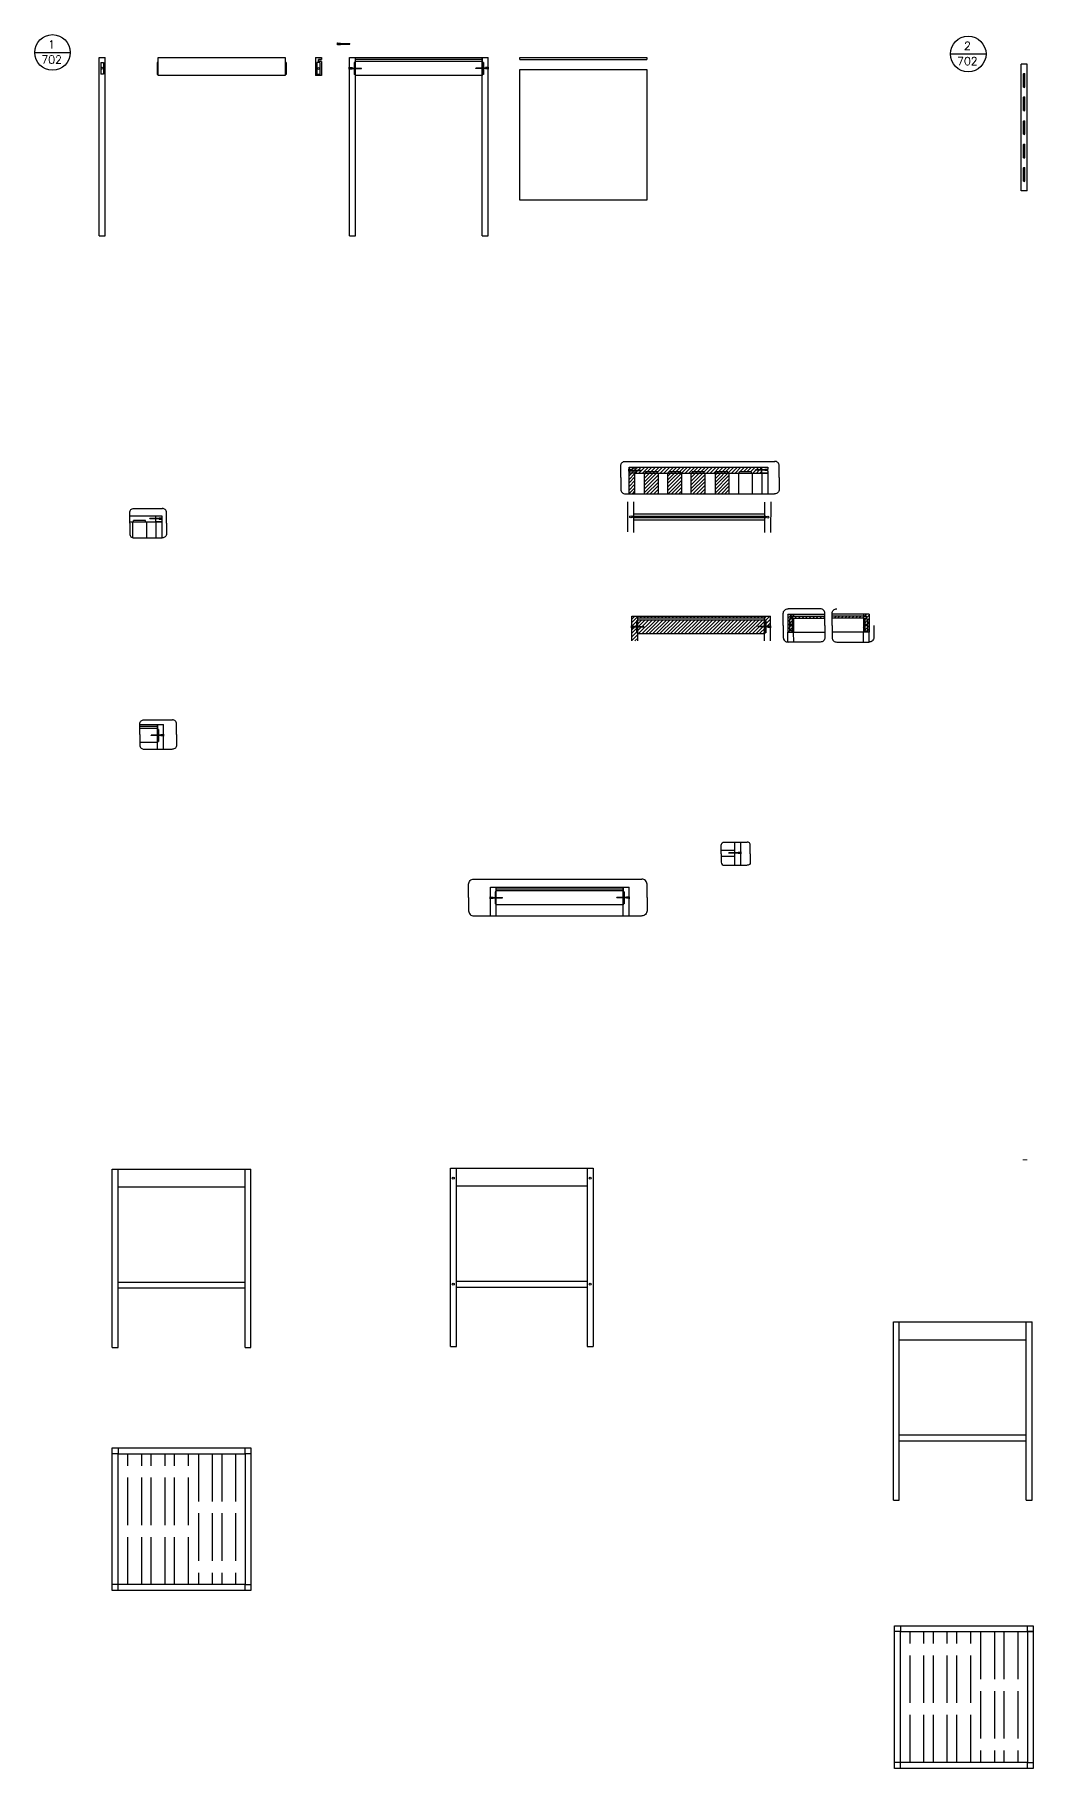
# Model space of a CAD drawing. Header units: millimetres. Extents: x -863 to 1110, y -422 to 583.
# Drawn here: x 130.8 to 382.7, y 144.1 to 581.5 of the extents above; entities that cross this region are included whole.
import ezdxf
from ezdxf.enums import TextEntityAlignment as Align

# ---------------------------------------------------------------- set-up
doc = ezdxf.new("R2010")
doc.units = ezdxf.units.MM
doc.linetypes.add('ACAD_ISO02W100', pattern=[15, 12, -3])
doc.layers.get('0').update_dxf_attribs({"color": 51})
for name, color, linetype in [('campitura viti', 31, 'Continuous'), ('Dettagli', 252, 'Continuous'), ('Linee da tratteggiare', 9, 'ACAD_ISO02W100'), ('Simboli', 10, 'Continuous'), ('Simbolo zoom', 140, 'Continuous'), ('Tratteggi', 252, 'Continuous')]:
    doc.layers.add(name, color=color, linetype=linetype)
doc.layers.add('Da nascondere', color=11, linetype='Continuous', plot=False)
doc.styles.add('E-ROMANS', font='romans.shx', dxfattribs={"width": 0.8})
pattern_1 = [(45, (-24.23815, 27.28926), (-0.4490128, 0.4490128), [])]
pattern_2 = [(0, (0, 0), (0, 6.985), [5.08, -1.905]), (90, (0, 0), (-6.985, 4e-16), [5.08, -1.905])]

msp = doc.modelspace()

# ---------------------------------------------------------------- hatches: boundary and pattern name
at = {"layer": 'campitura viti', "ltscale": 0.2}
h = msp.add_hatch(dxfattribs=at)
h.set_pattern_fill('ANGLE', color=256)
h.set_pattern_definition(pattern_2)
h.paths.add_polyline_path([(280.82, 471.87), (280.67, 471.87), (280.67, 471.37), (280.82, 471.37)])
h.paths.add_polyline_path([(281.42, 471.77), (280.82, 471.77), (280.82, 471.47), (281.42, 471.47)])
h.paths.add_polyline_path([(283.82, 471.67), (281.42, 471.72), (281.42, 471.52), (283.82, 471.57)])
h = msp.add_hatch(dxfattribs=at)
h.set_pattern_fill('ANGLE', color=256)
h.set_pattern_definition(pattern_2)
h.paths.add_polyline_path([(281.42, 471.77), (280.82, 471.77), (280.82, 471.47), (281.42, 471.47)])
h.paths.add_polyline_path([(280.82, 471.87), (280.67, 471.87), (280.67, 471.37), (280.82, 471.37)])
h.paths.add_polyline_path([(283.82, 471.67), (281.42, 471.72), (281.42, 471.52), (283.82, 471.57)])
h = msp.add_hatch(color=256, dxfattribs=at)
h.dxf.hatch_style = 1
h.paths.add_polyline_path([(315.63, 471.83), (315.03, 471.83), (315.03, 471.53), (315.63, 471.53)])
h.paths.add_polyline_path([(315.78, 471.93), (315.63, 471.93), (315.63, 471.43), (315.78, 471.43)])
h.paths.add_polyline_path([(315.03, 471.79), (312.63, 471.73), (312.63, 471.63), (315.03, 471.58)])
h = msp.add_hatch(dxfattribs=at)
h.set_pattern_fill('ANGLE', color=256)
h.set_pattern_definition(pattern_2)
h.paths.add_polyline_path([(280.9, 459.86, 1), (281.4, 459.86, 1)])
h = msp.add_hatch(color=256, dxfattribs=at)
h.dxf.hatch_style = 1
h.paths.add_polyline_path([(281.49, 432.38), (281.34, 432.38), (281.34, 431.88), (281.49, 431.88)])
h.paths.add_polyline_path([(282.09, 432.28), (281.49, 432.28), (281.49, 431.98), (282.09, 431.98)])
h.paths.add_polyline_path([(284.49, 432.18), (282.09, 432.23), (282.09, 432.03), (284.49, 432.08)])
h.paths.add_polyline_path([(316.33, 432.28), (315.73, 432.28), (315.73, 431.98), (316.33, 431.98)])
h.paths.add_polyline_path([(316.48, 432.38), (316.33, 432.38), (316.33, 431.88), (316.48, 431.88)])
h.paths.add_polyline_path([(315.73, 432.23), (313.33, 432.18), (313.33, 432.08), (315.73, 432.03)])
h = msp.add_hatch(dxfattribs=at)
h.set_pattern_fill('ANGLE', color=256)
h.set_pattern_definition(pattern_2)
h.paths.add_polyline_path([(321.31, 432.57, 1), (321.81, 432.57, 1)])
h = msp.add_hatch(dxfattribs=at)
h.set_pattern_fill('ANGLE', color=256)
h.set_pattern_definition(pattern_2)
h.paths.add_polyline_path([(340.3, 432.57, 1), (340.8, 432.57, 1)])
at = {"layer": 'campitura viti'}
h = msp.add_hatch(color=256, dxfattribs=at)
h.dxf.hatch_style = 1
h.paths.add_polyline_path([(381.25, 297.75), (380.02, 297.75), (380.02, 297.45), (381.25, 297.45)])
at = {"layer": 'Tratteggi', "ltscale": 0.2}
h = msp.add_hatch(dxfattribs=at)
h.set_pattern_fill('ANSI31', color=256, scale=0.2)
h.paths.add_polyline_path([(282.23, 470.91), (280.73, 470.91), (280.73, 465.68), (282.23, 465.68)])
h.paths.add_polyline_path([(282.23, 471.54), (281.42, 471.52), (281.42, 471.47), (280.82, 471.47), (280.82, 471.37), (280.73, 471.37), (280.73, 470.91), (282.23, 470.91)])
h.paths.add_polyline_path([(314.23, 472.41), (282.23, 472.41), (282.23, 471.71), (283.82, 471.67), (283.82, 471.57), (282.23, 471.54), (282.23, 470.91), (284.9, 470.91), (284.9, 471.21), (287.9, 471.21), (287.9, 470.91), (290.8, 470.91), (290.8, 471.21), (293.8, 471.21), (293.8, 470.91), (296.67, 470.91), (296.67, 471.21), (299.67, 471.21), (299.67, 470.91), (302.65, 470.91), (302.65, 471.21), (305.65, 471.21), (305.65, 470.91), (308.6, 470.91), (308.6, 471.21), (311.6, 471.21), (311.6, 470.91), (314.23, 470.91), (314.23, 471.6), (312.63, 471.63), (312.63, 471.73), (314.23, 471.77)])
h.paths.add_polyline_path([(288.13, 470.91), (284.63, 470.91), (284.63, 465.68), (288.13, 465.68)])
h.paths.add_polyline_path([(287.9, 471.21), (284.9, 471.21), (284.9, 470.91), (287.9, 470.91)], flags=17)
h.paths.add_polyline_path([(293.8, 471.21), (290.8, 471.21), (290.8, 470.91), (293.8, 470.91)], flags=17)
h.paths.add_polyline_path([(294.03, 470.91), (290.53, 470.91), (290.53, 465.68), (294.03, 465.68)])
h.paths.add_polyline_path([(299.93, 470.91), (299.67, 470.91), (296.43, 470.91), (296.43, 465.68), (299.93, 465.68)])
h.paths.add_polyline_path([(299.67, 471.21), (296.67, 471.21), (296.67, 470.91), (299.67, 470.91)], flags=17)
h.paths.add_polyline_path([(305.93, 470.91), (302.43, 470.91), (302.43, 465.68), (305.93, 465.68)])
h.paths.add_polyline_path([(305.65, 471.21), (302.65, 471.21), (302.65, 470.91), (305.65, 470.91)], flags=17)
h = msp.add_hatch(dxfattribs=at)
h.set_pattern_fill('ANSI31', color=256, scale=0.2)
h.paths.add_polyline_path([(282.23, 472.41), (280.73, 472.41), (280.73, 471.87), (280.82, 471.87), (280.82, 471.77), (281.42, 471.77), (281.42, 471.72), (282.23, 471.71)])
h = msp.add_hatch(dxfattribs=at)
h.set_pattern_fill('ANSI31', color=256, scale=0.2)
h.paths.add_polyline_path([(315.23, 460.04), (314.93, 460.04), (281.94, 460.04), (281.64, 460.04), (281.64, 459.67), (281.93, 459.67), (314.93, 459.67), (315.23, 459.67)])
h = msp.add_hatch(dxfattribs=at)
h.set_pattern_fill('ANSI31', color=256, scale=0.2)
h.paths.add_polyline_path([(314.91, 433.83), (282.91, 433.83), (282.91, 432.22), (284.49, 432.18), (284.49, 432.08), (282.91, 432.05), (282.91, 430.33), (314.91, 430.33), (314.91, 432.04), (313.33, 432.08), (313.33, 432.18), (314.91, 432.21)])
h.paths.add_polyline_path([(282.61, 433.58), (282.91, 433.58), (282.91, 433.83), (282.91, 434.83), (281.41, 434.83), (281.41, 432.38), (281.49, 432.38), (281.49, 432.28), (282.09, 432.28), (282.09, 432.23), (282.61, 432.22)])
h.paths.add_polyline_path([(282.61, 432.04), (282.09, 432.03), (282.09, 431.98), (281.49, 431.98), (281.49, 431.88), (281.41, 431.88), (281.4, 428.58), (282.91, 428.58), (282.91, 430.58), (282.61, 430.58)])
h.paths.add_polyline_path([(282.91, 432.05), (282.61, 432.04), (282.61, 430.58), (282.91, 430.58)])
h.paths.add_polyline_path([(282.91, 433.58), (282.61, 433.58), (282.61, 432.22), (282.91, 432.22)])
h.paths.add_polyline_path([(314.91, 434.83), (282.91, 434.83), (282.91, 434.33), (314.91, 434.33)])
h.paths.add_polyline_path([(315.21, 433.58), (314.91, 433.58), (314.91, 432.21), (315.21, 432.22)])
h.paths.add_polyline_path([(316.41, 434.83), (314.91, 434.83), (314.91, 434.33), (314.91, 433.58), (315.21, 433.58), (315.21, 432.22), (315.73, 432.23), (315.73, 432.28), (316.33, 432.28), (316.33, 432.38), (316.33, 432.38), (316.33, 432.38), (316.41, 432.38)])
h.paths.add_polyline_path([(315.21, 432.04), (314.91, 432.04), (314.91, 430.58), (315.21, 430.58)])
h = msp.add_hatch(dxfattribs=at)
h.set_pattern_fill('ANSI31', color=256, scale=0.2)
h.set_pattern_definition(pattern_1)
h.paths.add_polyline_path([(330.16, 434.27), (330.16, 434.77), (322.26, 434.77), (321.51, 434.77), (321.51, 434.27), (322.26, 434.27)])
edge = h.paths.add_edge_path()
edge.add_arc((321.56, 432.57), 0.25, 0, 360)
h.paths.add_polyline_path([(322.26, 434.27), (321.51, 434.27), (321.51, 434.77), (322.26, 434.77), (322.26, 435.27), (320.76, 435.27), (320.76, 430.78), (322.26, 430.78)])
h = msp.add_hatch(dxfattribs=at)
h.set_pattern_fill('ANSI31', color=256, scale=0.2)
h.set_pattern_definition(pattern_1)
h.paths.add_polyline_path([(331.95, 434.27), (331.95, 434.77), (339.85, 434.77), (340.6, 434.77), (340.6, 434.27), (339.85, 434.27)])
edge = h.paths.add_edge_path()
edge.add_arc((340.55, 432.57), 0.25, 180, 540, ccw=False)
h.paths.add_polyline_path([(339.85, 434.27), (340.6, 434.27), (340.6, 434.77), (339.85, 434.77), (339.85, 435.27), (341.35, 435.27), (341.35, 430.78), (339.85, 430.78)])

# ---------------------------------------------------------------- linework, layer by layer
for p, q in [((207.16, 578.98), (207.16, 579.48)), ((207.16, 579.48), (207.31, 579.48)), ((207.31, 578.98), (207.16, 578.98)), ((207.31, 579.48), (207.31, 578.98)), ((207.31, 579.38), (207.91, 579.38)), ((207.31, 579.08), (207.91, 579.08)), ((207.91, 579.38), (207.91, 579.08)), ((207.91, 579.34), (210.31, 579.28)), ((207.91, 579.13), (210.31, 579.18)), ((210.31, 579.18), (210.31, 579.28)), ((147.08, 530.77), (147.08, 575.77)), ((147.08, 575.77), (148.58, 575.77)), ((147.45, 574.53), (147.45, 571.53)), ((147.45, 574.52), (148.17, 574.52)), ((148.17, 574.53), (148.17, 571.53)), ((148.58, 530.77), (148.58, 575.77)), ((161.96, 574.52), (161.66, 574.52)), ((161.66, 574.52), (161.66, 571.52)), ((161.96, 571.27), (161.96, 575.77)), ((161.96, 575.77), (193.96, 575.77)), ((193.96, 575.77), (193.96, 571.27)), ((194.26, 574.52), (193.96, 574.52)), ((194.26, 574.52), (194.26, 571.52)), ((201.61, 575.77), (203.11, 575.77)), ((201.61, 575.77), (201.61, 571.27)), ((202.74, 574.52), (202.01, 574.52)), ((202.01, 574.52), (202.01, 571.52)), ((202.36, 575.27), (203.11, 575.27)), ((202.36, 574.77), (202.36, 575.27)), ((203.11, 575.27), (202.36, 575.27)), ((203.11, 574.77), (202.36, 574.77)), ((202.74, 574.52), (202.74, 571.52)), ((203.11, 575.77), (203.11, 575.27)), ((203.11, 574.77), (203.11, 571.27)), ((210.13, 573.32), (210.28, 573.32)), ((210.13, 572.82), (210.13, 573.32)), ((210.2, 530.77), (210.2, 575.77)), ((210.2, 575.77), (211.7, 575.77)), ((210.28, 573.32), (210.28, 572.82)), ((210.28, 573.22), (210.88, 573.22)), ((210.88, 573.22), (210.88, 572.92)), ((210.88, 573.18), (213.28, 573.12)), ((211.7, 574.52), (211.4, 574.52)), ((211.4, 574.52), (211.4, 571.52)), ((211.7, 571.27), (211.7, 575.77)), ((211.7, 575.77), (243.7, 575.77)), ((243.7, 575.27), (211.7, 575.27)), ((243.7, 574.77), (211.7, 574.77)), ((213.28, 573.02), (213.28, 573.12)), ((244.52, 573.18), (242.12, 573.12)), ((242.12, 573.02), (242.12, 573.12)), ((243.7, 575.77), (243.7, 571.27)), ((243.7, 530.77), (243.7, 575.77)), ((243.7, 575.77), (245.2, 575.77)), ((244, 574.52), (243.7, 574.52)), ((244, 574.52), (244, 571.52)), ((245.12, 573.22), (244.52, 573.22)), ((244.52, 573.22), (244.52, 572.92)), ((245.27, 573.32), (245.12, 573.32)), ((245.12, 573.32), (245.12, 572.82)), ((245.2, 571.27), (245.2, 575.77)), ((245.27, 572.82), (245.27, 573.32)), ((253.19, 575.77), (285.19, 575.77)), ((253.19, 575.27), (253.19, 575.77)), ((253.19, 575.27), (285.19, 575.27)), ((285.19, 575.77), (285.19, 575.27)), ((379.67, 542.12), (379.67, 574.11)), ((381.17, 574.11), (379.67, 574.11)), ((381.17, 542.12), (381.17, 574.11)), ((148.17, 571.53), (147.45, 571.53)), ((161.96, 571.52), (161.66, 571.52)), ((193.96, 571.27), (161.96, 571.27)), ((194.26, 571.52), (193.96, 571.52)), ((203.11, 571.27), (201.61, 571.27)), ((202.74, 571.52), (202.01, 571.52)), ((210.28, 572.82), (210.13, 572.82)), ((210.28, 572.92), (210.88, 572.92)), ((210.88, 572.97), (213.28, 573.02)), ((211.7, 571.52), (211.4, 571.52)), ((211.7, 530.77), (211.7, 571.51)), ((243.7, 571.27), (211.7, 571.27)), ((244.52, 572.97), (242.12, 573.02)), ((244, 571.52), (243.7, 571.52)), ((245.12, 572.92), (244.52, 572.92)), ((245.12, 572.82), (245.27, 572.82)), ((245.2, 530.77), (245.2, 571.51)), ((253.18, 572.74), (285.18, 572.74)), ((253.18, 539.74), (253.18, 572.74)), ((285.18, 572.74), (285.18, 539.74)), ((285.18, 539.74), (253.18, 539.74)), ((381.17, 542.12), (379.67, 542.12)), ((147.08, 530.77), (148.58, 530.77)), ((210.2, 530.77), (211.7, 530.77)), ((243.7, 530.77), (245.2, 530.77)), ((280.73, 471.87), (280.73, 472.41)), ((280.73, 472.41), (315.73, 472.41)), ((280.73, 465.67), (280.73, 471.37)), ((282.23, 470.91), (280.73, 470.91)), ((282.23, 472.41), (282.23, 471.71)), ((282.23, 471.54), (282.23, 470.91)), ((282.23, 470.91), (314.23, 470.91)), ((282.23, 465.67), (282.23, 470.91)), ((284.63, 465.67), (284.63, 470.91)), ((287.9, 471.21), (284.9, 471.21)), ((284.9, 470.91), (284.9, 471.21)), ((287.9, 470.91), (287.9, 471.21)), ((288.12, 470.91), (315.73, 470.91)), ((288.13, 465.67), (288.13, 470.91)), ((290.53, 465.67), (290.53, 470.91)), ((290.8, 470.91), (290.8, 471.21)), ((293.8, 471.21), (290.8, 471.21)), ((293.8, 470.91), (293.8, 471.21)), ((294.03, 465.67), (294.03, 470.91)), ((296.43, 465.67), (296.43, 470.91)), ((299.67, 471.21), (296.67, 471.21)), ((296.67, 470.91), (296.67, 471.21)), ((299.67, 470.91), (299.67, 471.21)), ((299.93, 465.67), (299.93, 470.91)), ((302.43, 470.91), (302.43, 465.67)), ((302.65, 470.91), (302.65, 471.21)), ((305.65, 471.21), (302.65, 471.21)), ((305.65, 470.91), (305.65, 471.21)), ((305.93, 470.91), (305.93, 465.67)), ((308.33, 470.91), (308.33, 465.67)), ((308.6, 470.91), (308.6, 471.21)), ((311.6, 471.21), (308.6, 471.21)), ((311.6, 470.91), (311.6, 471.21)), ((311.83, 470.91), (311.83, 465.67)), ((314.23, 471.77), (314.23, 472.41)), ((314.23, 470.91), (314.23, 471.6)), ((315.73, 470.91), (314.23, 470.91)), ((314.23, 470.91), (314.23, 465.67)), ((315.73, 472.41), (315.73, 471.93)), ((315.73, 471.43), (315.73, 465.67)), ((154.76, 460.11), (162.89, 460.11)), ((161.39, 459.47), (161.39, 460.11)), ((162.89, 460.11), (162.89, 459.63)), ((280.44, 456.05), (280.43, 463.68)), ((281.93, 460.04), (281.93, 463.62)), ((281.93, 460.6), (314.93, 460.6)), ((281.93, 455.92), (281.93, 459.67)), ((314.93, 459.67), (314.92, 455.94)), ((314.93, 463.6), (314.93, 460.04)), ((316.47, 463.62), (316.45, 455.91)), ((154.76, 458.61), (162.89, 458.61)), ((154.76, 458.61), (161.39, 458.61)), ((155.49, 458.61), (155.49, 454.61)), ((158.76, 458.91), (155.76, 458.91)), ((155.76, 458.61), (155.76, 458.91)), ((158.76, 458.61), (158.76, 458.91)), ((158.99, 458.61), (158.99, 454.58)), ((161.39, 458.61), (161.39, 459.3)), ((162.89, 458.61), (161.39, 458.61)), ((161.39, 458.61), (161.39, 454.58)), ((162.89, 459.13), (162.89, 454.58)), ((281.93, 459.1), (314.93, 459.1)), ((281.41, 432.38), (281.41, 434.83)), ((281.41, 434.83), (282.91, 434.83)), ((282.91, 433.58), (282.61, 433.58)), ((282.61, 433.58), (282.61, 432.22)), ((282.91, 432.22), (282.91, 434.83)), ((282.91, 434.83), (314.91, 434.83)), ((314.91, 434.33), (282.91, 434.33)), ((314.91, 433.83), (282.91, 433.83)), ((314.91, 434.83), (314.91, 432.21)), ((314.91, 432.21), (314.91, 434.83)), ((314.91, 434.83), (316.41, 434.83)), ((315.21, 433.58), (314.91, 433.58)), ((315.21, 433.58), (315.21, 432.22)), ((316.41, 432.38), (316.41, 434.83)), ((320.76, 435.27), (322.26, 435.27)), ((320.76, 435.27), (320.76, 430.77)), ((321.92, 434.09), (321.19, 434.09)), ((321.19, 434.09), (321.19, 431.09)), ((321.51, 434.77), (322.26, 434.77)), ((322.26, 434.77), (321.51, 434.77)), ((321.51, 434.27), (321.51, 434.77)), ((322.26, 434.27), (321.51, 434.27)), ((321.92, 434.09), (321.92, 431.09)), ((322.26, 435.27), (330.16, 435.27)), ((322.26, 435.27), (322.26, 434.77)), ((322.26, 434.77), (330.16, 434.77)), ((322.26, 434.27), (322.26, 430.77)), ((322.26, 434.27), (330.16, 434.27)), ((339.85, 435.27), (331.95, 435.27)), ((339.85, 434.77), (331.95, 434.77)), ((339.85, 434.27), (331.95, 434.27)), ((341.35, 435.27), (339.85, 435.27)), ((339.85, 435.27), (339.85, 434.77)), ((340.6, 434.77), (339.85, 434.77)), ((339.85, 434.77), (340.6, 434.77)), ((339.85, 434.27), (339.85, 430.77)), ((339.85, 434.27), (340.6, 434.27)), ((340.19, 434.09), (340.92, 434.09)), ((340.19, 434.09), (340.19, 431.09)), ((340.6, 434.27), (340.6, 434.77)), ((340.92, 434.09), (340.92, 431.09)), ((341.35, 435.27), (341.35, 430.77)), ((281.4, 428.58), (281.41, 431.88)), ((282.61, 432.04), (282.61, 430.58)), ((282.91, 430.58), (282.61, 430.58)), ((282.91, 430.33), (282.91, 432.05)), ((282.91, 428.58), (282.91, 430.57)), ((314.91, 430.33), (282.91, 430.33)), ((314.91, 432.04), (314.91, 430.33)), ((314.91, 428.58), (314.91, 432.04)), ((315.21, 430.58), (314.91, 430.58)), ((315.21, 432.04), (315.21, 430.58)), ((316.41, 430.33), (316.41, 431.88)), ((316.41, 428.58), (316.41, 430.57)), ((320.77, 428.28), (320.76, 430.77)), ((320.79, 430.78), (330.16, 430.78)), ((321.92, 431.09), (321.19, 431.09)), ((322.27, 428.28), (322.26, 430.77)), ((341.32, 430.78), (331.95, 430.78)), ((339.84, 428.28), (339.85, 430.77)), ((340.19, 431.09), (340.92, 431.09)), ((341.34, 428.28), (341.35, 430.77)), ((157.3, 407.44), (161.77, 407.44)), ((161.77, 406.94), (157.3, 406.94)), ((161.77, 407.44), (161.77, 404.83)), ((161.77, 404.83), (161.77, 407.44)), ((161.77, 407.44), (163.27, 407.44)), ((163.27, 404.99), (163.27, 407.44)), ((161.77, 406.44), (157.3, 406.44)), ((161.77, 402.94), (157.3, 402.94)), ((162.07, 406.19), (161.77, 406.19)), ((161.77, 404.66), (161.77, 402.94)), ((161.77, 401.25), (161.77, 404.66)), ((162.07, 403.19), (161.77, 403.19)), ((162.07, 406.19), (162.07, 404.83)), ((162.07, 404.65), (162.07, 403.19)), ((163.27, 402.94), (163.27, 404.49)), ((163.27, 401.25), (163.27, 403.18)), ((307.46, 375.13), (307.46, 377.78)), ((308.96, 375.29), (308.95, 377.78)), ((303.96, 375.73), (307.48, 375.73)), ((303.96, 374.23), (307.48, 374.23)), ((307.46, 371.84), (307.46, 374.96)), ((308.96, 371.93), (308.96, 374.79)), ((245.74, 364.01), (245.74, 366.45)), ((245.74, 366.45), (247.24, 366.45)), ((245.74, 359.21), (245.74, 363.51)), ((247.24, 365.2), (246.94, 365.2)), ((246.94, 365.2), (246.94, 363.85)), ((246.94, 363.67), (246.94, 362.2)), ((247.24, 363.84), (247.24, 366.45)), ((247.24, 366.45), (279.24, 366.45)), ((279.24, 365.95), (247.24, 365.95)), ((279.24, 365.45), (247.24, 365.45)), ((247.24, 361.95), (247.24, 363.67)), ((279.24, 366.45), (279.24, 363.84)), ((279.24, 363.84), (279.24, 366.45)), ((279.24, 366.45), (280.74, 366.45)), ((279.54, 365.2), (279.24, 365.2)), ((279.24, 363.67), (279.24, 361.95)), ((279.24, 359.21), (279.24, 363.67)), ((279.54, 365.2), (279.54, 363.85)), ((279.54, 363.67), (279.54, 362.2)), ((280.74, 364.01), (280.74, 366.45)), ((280.74, 361.95), (280.74, 363.51)), ((247.24, 362.2), (246.94, 362.2)), ((247.24, 359.21), (247.24, 362.2)), ((279.24, 361.95), (247.24, 361.95)), ((279.54, 362.2), (279.24, 362.2)), ((280.74, 359.21), (280.74, 362.2)), ((150.37, 250.28), (150.37, 295.28)), ((150.37, 295.28), (185.36, 295.28)), ((151.87, 250.28), (151.87, 295.28)), ((183.86, 250.27), (183.86, 295.27)), ((185.36, 250.27), (185.36, 295.27)), ((235.67, 250.5), (235.67, 295.51)), ((235.67, 295.51), (271.67, 295.51)), ((237.17, 250.5), (237.17, 295.51)), ((270.17, 295.51), (270.17, 250.5)), ((271.67, 295.51), (271.67, 250.5)), ((151.87, 290.78), (183.86, 290.78)), ((237.17, 291.01), (270.17, 291.01)), ((237.17, 267.01), (270.17, 267.01)), ((151.87, 266.78), (183.86, 266.78)), ((151.87, 265.28), (183.86, 265.28)), ((237.17, 265.51), (270.17, 265.51)), ((347.41, 211.73), (347.41, 256.73)), ((347.41, 256.73), (382.4, 256.73)), ((348.91, 211.73), (348.91, 256.73)), ((380.9, 211.71), (380.9, 256.71)), ((382.4, 211.71), (382.4, 256.71)), ((183.86, 250.27), (185.36, 250.27)), ((235.67, 250.5), (237.17, 250.5)), ((270.17, 250.5), (271.67, 250.5)), ((348.91, 252.23), (380.9, 252.23)), ((348.91, 228.23), (380.9, 228.23)), ((150.36, 188.91), (150.36, 224.91)), ((150.36, 224.91), (185.36, 224.91)), ((151.86, 223.41), (150.36, 223.41)), ((151.86, 224.91), (151.86, 223.41)), ((151.86, 223.41), (183.86, 223.41)), ((151.86, 190.41), (151.86, 223.41)), ((183.86, 223.41), (183.86, 224.91)), ((185.36, 223.41), (183.86, 223.41)), ((183.86, 223.41), (183.86, 190.41)), ((185.36, 224.91), (185.36, 188.91)), ((348.91, 226.73), (380.9, 226.73)), ((347.41, 211.73), (348.91, 211.73)), ((380.9, 211.71), (382.4, 211.71)), ((151.86, 190.41), (150.36, 190.41)), ((185.36, 188.91), (150.36, 188.91)), ((151.86, 188.91), (151.86, 190.41)), ((183.86, 190.41), (151.86, 190.41)), ((183.86, 188.91), (183.86, 190.41)), ((183.86, 190.41), (185.36, 190.41)), ((347.72, 144.06), (347.72, 180.06)), ((347.72, 180.06), (382.72, 180.06)), ((349.22, 180.06), (349.22, 178.56)), ((381.22, 178.56), (381.22, 180.06)), ((382.72, 180.06), (382.72, 144.06)), ((349.22, 178.56), (347.72, 178.56)), ((349.22, 178.56), (381.22, 178.56)), ((349.22, 145.56), (349.22, 178.56)), ((355.11, 178.56), (382.72, 178.56)), ((382.72, 178.56), (381.22, 178.56)), ((381.22, 178.56), (381.22, 145.56)), ((349.22, 145.56), (347.72, 145.56)), ((349.22, 144.06), (349.22, 145.56)), ((381.22, 145.56), (349.22, 145.56)), ((381.22, 144.06), (381.22, 145.56)), ((381.22, 145.56), (382.72, 145.56)), ((382.72, 144.06), (347.72, 144.06))]:
    msp.add_line(p, q)
at = {"ltscale": 0.2}
for p, q in [((281.94, 460.04), (281.64, 460.04)), ((281.64, 460.04), (281.64, 459.67)), ((281.93, 459.67), (281.64, 459.67)), ((314.93, 460.04), (315.23, 460.04)), ((314.93, 459.67), (315.23, 459.67)), ((315.23, 460.04), (315.23, 459.67)), ((150.37, 250.28), (151.87, 250.28))]:
    msp.add_line(p, q, dxfattribs=at)
for points in [[(281.93, 459.67), (314.93, 459.67)], [(281.94, 460.04), (314.93, 460.04)]]:
    msp.add_lwpolyline(points)
for centre in [(147.8, 573.06), (202.38, 573)]:
    msp.add_circle(centre, 0.25)
at = {"layer": 'Da nascondere'}
for points in [[(380.23, 571.65, -0.464036), (380.6, 571.65, 1.33829)], [(380.23, 568.31, 0.401748), (380.6, 568.31, 1.804147)], [(380.23, 565.75, -0.464036), (380.6, 565.75, 1.33829)], [(380.23, 562.41, 0.401748), (380.6, 562.41, 1.804147)], [(380.23, 559.74, -0.464036), (380.6, 559.74, 1.33829)], [(380.23, 556.4, 0.401748), (380.6, 556.4, 1.804147)], [(380.23, 553.83, -0.464036), (380.6, 553.83, 1.33829)], [(380.23, 550.49, 0.401748), (380.6, 550.49, 1.804147)], [(380.23, 547.93, -0.464036), (380.6, 547.93, 1.33829)], [(380.23, 544.59, 0.401748), (380.6, 544.59, 1.804147)]]:
    msp.add_lwpolyline(points, format="xyb", dxfattribs=at)
for points in [[(380.23, 568.31), (380.23, 571.65)], [(380.6, 568.31), (380.6, 571.65)], [(380.23, 562.41), (380.23, 565.75)], [(380.6, 562.41), (380.6, 565.75)], [(380.23, 556.4), (380.23, 559.75)], [(380.6, 556.4), (380.6, 559.75)], [(380.23, 550.49), (380.23, 553.83)], [(380.6, 550.49), (380.6, 553.83)], [(380.23, 544.59), (380.23, 547.93)], [(380.6, 544.59), (380.6, 547.93)]]:
    msp.add_lwpolyline(points, dxfattribs=at)
at = {"layer": 'Dettagli'}
for centre in [(321.56, 432.57), (340.55, 432.57)]:
    msp.add_circle(centre, 0.25, dxfattribs=at)
at = {"layer": 'Linee da tratteggiare'}
for p, q in [((154.29, 190.41), (154.29, 223.41)), ((157.79, 190.41), (157.79, 223.41)), ((160.19, 190.41), (160.19, 223.41)), ((163.69, 190.41), (163.69, 223.41)), ((166.09, 190.41), (166.09, 223.41)), ((169.59, 190.41), (169.59, 223.41)), ((172.09, 223.41), (172.09, 190.41)), ((175.59, 223.41), (175.59, 190.41)), ((177.99, 223.41), (177.99, 190.41)), ((181.49, 223.41), (181.49, 190.41)), ((351.62, 145.56), (351.62, 178.56)), ((355.12, 145.56), (355.12, 178.56)), ((357.52, 145.56), (357.52, 178.56)), ((361.02, 145.56), (361.02, 178.56)), ((363.42, 145.56), (363.42, 178.56)), ((366.92, 145.56), (366.92, 178.56)), ((369.42, 178.56), (369.42, 145.56)), ((372.92, 178.56), (372.92, 145.56)), ((375.32, 178.56), (375.32, 145.56)), ((378.82, 178.56), (378.82, 145.56))]:
    msp.add_line(p, q, dxfattribs=at)
at = {"layer": 'Simboli'}
for p, q in [((130.79, 577.05), (139.77, 577.05)), ((361.81, 576.66), (370.79, 576.66))]:
    msp.add_line(p, q, dxfattribs=at)
for centre in [(135.28, 577.05), (366.3, 576.66)]:
    msp.add_circle(centre, 4.49, dxfattribs=at)
at = {"layer": 'Simbolo zoom'}
for p, q in [((279.82, 473.86), (317.48, 473.86)), ((279.82, 465.68), (317.43, 465.68)), ((155.82, 461.95), (163.02, 461.95)), ((155.82, 454.58), (162.96, 454.58)), ((328.96, 436.62), (320.87, 436.62)), ((328.96, 428.28), (320.8, 428.28)), ((333.15, 428.28), (341.31, 428.28)), ((158.37, 408.62), (165.57, 408.62)), ((158.37, 401.25), (165.51, 401.25)), ((304.8, 377.78), (310.52, 377.78)), ((304.8, 371.93), (310.47, 371.93)), ((241.58, 368.41), (283.97, 368.41)), ((241.58, 359.21), (283.91, 359.21))]:
    msp.add_line(p, q, dxfattribs=at)
for points in [[(278.64, 469.76), (278.64, 472.75, -0.433709), (279.82, 473.86, 0.03067)], [(318.63, 469.76), (318.63, 472.75, 0.433709), (317.45, 473.86, -0.03067)], [(278.64, 469.78), (278.64, 466.79, 0.433709), (279.82, 465.68, -0.03067)], [(318.63, 469.78), (318.63, 466.79, -0.433709), (317.45, 465.69, 0.03067)], [(154.76, 458.26), (154.76, 460.95, -0.433709), (155.82, 461.95, 0.03067)], [(164.05, 458.26), (164.05, 460.95, 0.433709), (162.99, 461.95, -0.03067)], [(154.76, 458.27), (154.76, 455.58, 0.433709), (155.82, 454.58, -0.03067)], [(164.05, 458.27), (164.05, 455.58, -0.433709), (162.99, 454.58, 0.03067)], [(319.64, 432.44), (319.64, 435.5, -0.433709), (320.84, 436.62, 0.03067)], [(330.16, 432.44), (330.16, 435.5, 0.433709), (328.96, 436.62, -0.03067)], [(331.95, 432.44), (331.95, 435.5, -0.433709), (333.15, 436.62, 0.03067)], [(319.64, 432.46), (319.64, 429.41, 0.433709), (320.84, 428.28, -0.03067)], [(330.16, 432.46), (330.16, 429.41, -0.433709), (328.96, 428.28, 0.03067)], [(331.95, 432.46), (331.95, 429.41, 0.433709), (333.15, 428.28, -0.03067)], [(342.47, 432.46), (342.47, 429.41, -0.433709), (341.27, 428.28, 0.03067)], [(157.3, 404.93), (157.3, 407.63, -0.433709), (158.37, 408.62, 0.03067)], [(166.59, 404.93), (166.59, 407.63, 0.433709), (165.53, 408.62, -0.03067)], [(157.3, 404.95), (157.3, 402.25, 0.433709), (158.37, 401.25, -0.03067)], [(166.59, 404.95), (166.59, 402.25, -0.433709), (165.53, 401.25, 0.03067)], [(303.96, 374.85), (303.96, 376.99, -0.433709), (304.8, 377.78, 0.03067)], [(311.33, 374.85), (311.33, 376.99, 0.433709), (310.49, 377.78, -0.03067)], [(303.96, 374.86), (303.96, 372.72, 0.433709), (304.8, 371.93, -0.03067)], [(311.33, 374.86), (311.33, 372.72, -0.433709), (310.49, 371.93, 0.03067)], [(240.26, 363.8), (240.26, 367.17, -0.433709), (241.58, 368.41, 0.03067)], [(285.27, 363.8), (285.27, 367.17, 0.433709), (283.94, 368.41, -0.03067)], [(240.26, 363.82), (240.26, 360.45, 0.433709), (241.58, 359.21, -0.03067)], [(285.27, 363.82), (285.27, 360.45, -0.433709), (283.94, 359.21, 0.03067)]]:
    msp.add_lwpolyline(points, format="xyb", dxfattribs=at)
at = {"layer": 'Tratteggi'}
for p, q in [((280.67, 471.37), (280.67, 471.87)), ((280.67, 471.87), (280.82, 471.87)), ((280.82, 471.37), (280.67, 471.37)), ((280.82, 471.87), (280.82, 471.37)), ((280.82, 471.77), (281.42, 471.77)), ((280.82, 471.47), (281.42, 471.47)), ((281.42, 471.77), (281.42, 471.47)), ((281.42, 471.72), (283.82, 471.67)), ((281.42, 471.52), (283.82, 471.57)), ((283.82, 471.57), (283.82, 471.67)), ((315.03, 471.79), (312.63, 471.73)), ((312.63, 471.63), (312.63, 471.73)), ((315.03, 471.58), (312.63, 471.63)), ((315.63, 471.83), (315.03, 471.83)), ((315.03, 471.83), (315.03, 471.53)), ((315.63, 471.53), (315.03, 471.53)), ((315.78, 471.93), (315.63, 471.93)), ((315.63, 471.93), (315.63, 471.43)), ((315.63, 471.43), (315.78, 471.43)), ((315.78, 471.43), (315.78, 471.93)), ((162.2, 459.49), (159.8, 459.43)), ((159.8, 459.33), (159.8, 459.43)), ((162.8, 459.53), (162.2, 459.53)), ((162.2, 459.53), (162.2, 459.23)), ((162.95, 459.63), (162.8, 459.63)), ((162.8, 459.63), (162.8, 459.13)), ((162.95, 459.13), (162.95, 459.63)), ((162.2, 459.28), (159.8, 459.33)), ((162.8, 459.23), (162.2, 459.23)), ((162.8, 459.13), (162.95, 459.13)), ((281.34, 432.38), (281.49, 432.38)), ((281.34, 431.88), (281.34, 432.38)), ((281.49, 431.88), (281.34, 431.88)), ((281.49, 432.38), (281.49, 431.88)), ((281.49, 432.28), (282.09, 432.28)), ((281.49, 431.98), (282.09, 431.98)), ((282.09, 432.28), (282.09, 431.98)), ((282.09, 432.23), (284.49, 432.18)), ((282.09, 432.03), (284.49, 432.08)), ((284.49, 432.08), (284.49, 432.18)), ((315.73, 432.23), (313.33, 432.18)), ((313.33, 432.08), (313.33, 432.18)), ((315.73, 432.03), (313.33, 432.08)), ((316.33, 432.28), (315.73, 432.28)), ((315.73, 432.28), (315.73, 431.98)), ((316.33, 431.98), (315.73, 431.98)), ((316.48, 432.38), (316.33, 432.38)), ((316.33, 432.38), (316.33, 432.28)), ((316.33, 432.38), (316.33, 431.88)), ((316.33, 431.98), (316.33, 431.88)), ((316.33, 431.88), (316.48, 431.88)), ((316.48, 431.88), (316.48, 432.38)), ((162.59, 404.85), (160.19, 404.79)), ((160.19, 404.69), (160.19, 404.79)), ((162.59, 404.64), (160.19, 404.69)), ((163.19, 404.89), (162.59, 404.89)), ((162.59, 404.89), (162.59, 404.59)), ((163.19, 404.59), (162.59, 404.59)), ((163.34, 404.99), (163.19, 404.99)), ((163.19, 404.99), (163.19, 404.89)), ((163.19, 404.99), (163.19, 404.49)), ((163.19, 404.59), (163.19, 404.49)), ((163.19, 404.49), (163.34, 404.49)), ((163.34, 404.49), (163.34, 404.99)), ((308.28, 375.15), (305.88, 375.09)), ((305.88, 374.99), (305.88, 375.09)), ((308.28, 374.94), (305.88, 374.99)), ((308.28, 375.19), (308.28, 374.89)), ((308.88, 375.19), (308.28, 375.19)), ((308.88, 374.89), (308.28, 374.89)), ((309.03, 375.29), (308.88, 375.29)), ((308.88, 375.29), (308.88, 374.79)), ((308.88, 374.79), (309.03, 374.79)), ((309.03, 374.79), (309.03, 375.29)), ((245.67, 364.01), (245.82, 364.01)), ((245.67, 363.51), (245.67, 364.01)), ((245.82, 363.51), (245.67, 363.51)), ((245.82, 364.01), (245.82, 363.51)), ((245.82, 363.91), (246.42, 363.91)), ((245.82, 363.61), (246.42, 363.61)), ((246.42, 363.91), (246.42, 363.61)), ((246.42, 363.86), (248.82, 363.81)), ((246.42, 363.66), (248.82, 363.71)), ((248.82, 363.71), (248.82, 363.81)), ((280.06, 363.86), (277.66, 363.81)), ((277.66, 363.71), (277.66, 363.81)), ((280.06, 363.66), (277.66, 363.71)), ((280.66, 363.91), (280.06, 363.91)), ((280.06, 363.91), (280.06, 363.61)), ((280.66, 363.61), (280.06, 363.61)), ((280.81, 364.01), (280.66, 364.01)), ((280.66, 364.01), (280.66, 363.91)), ((280.66, 364.01), (280.66, 363.51)), ((280.66, 363.61), (280.66, 363.51)), ((280.66, 363.51), (280.81, 363.51)), ((280.81, 363.51), (280.81, 364.01))]:
    msp.add_line(p, q, dxfattribs=at)
at = {"layer": 'Tratteggi', "ltscale": 0.2}
for centre in [(281.15, 459.86), (315.75, 459.8)]:
    msp.add_circle(centre, 0.252, dxfattribs=at)
at = {"layer": 'Tratteggi'}
for centre in [(236.4, 293.01), (270.9, 293.01), (236.4, 266.24), (270.92, 266.24)]:
    msp.add_circle(centre, 0.25, dxfattribs=at)

# ---------------------------------------------------------------- texts
at = {"layer": 'Simboli', "style": 'E-ROMANS'}
for s, p in [('1', (135.07, 579.09)), ('2', (366.09, 578.71)), ('702', (135.07, 575.24)), ('702', (366.09, 574.86))]:
    msp.add_text(s, height=2.02, dxfattribs=at).set_placement(p, align=Align.MIDDLE_CENTER)

doc.saveas('drawing.dxf')
